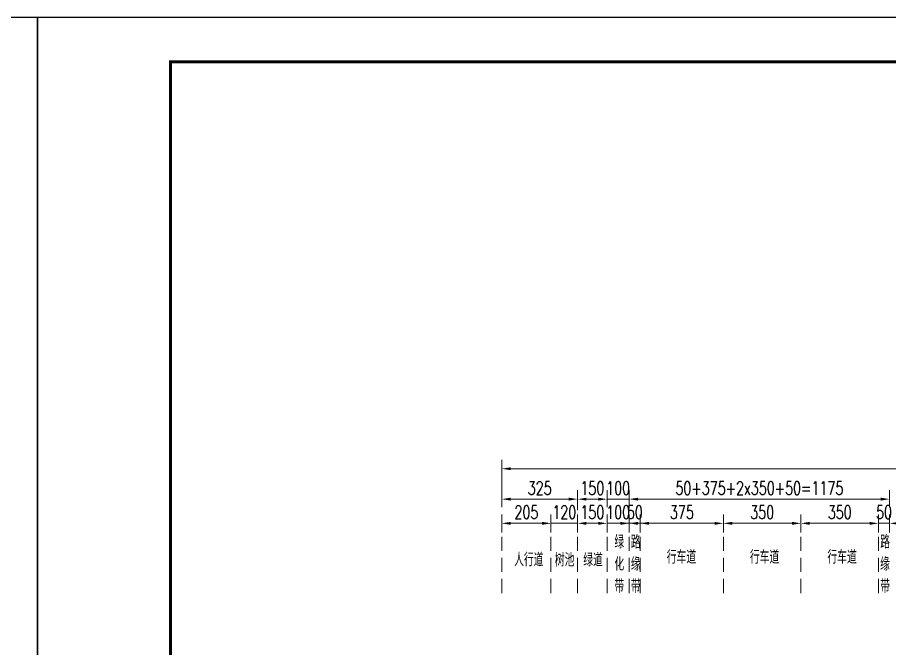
# Model space of a CAD drawing. Extents: x -1568 to -728, y -1287 to -990.
# Drawn here: x -1152.7 to -955.9, y -1132.3 to -989.8 of the extents above; entities that cross this region are included whole.
import ezdxf

# ---------------------------------------------------------------- set-up
doc = ezdxf.new("R2010")
doc.units = 0
doc.header["$LTSCALE"] = 5
doc.linetypes.add('DASHED', pattern=[19.05, 12.7, -6.35])
doc.layers.get('0').update_dxf_attribs({"linetype": 'CONTINUOUS'})
doc.layers.get('Defpoints').update_dxf_attribs({"linetype": 'CONTINUOUS'})
doc.layers.add('图框', color=7, linetype='CONTINUOUS')
doc.layers.add('文字', color=7, linetype='CONTINUOUS')
doc.layers.add('标注', color=4, linetype='CONTINUOUS', lineweight=15)
doc.styles.get("Standard").update_dxf_attribs({"font": 'simplex1.shx', "width": 0.7, "bigfont": 'hztxt.shx'})
doc.dimstyles.new('比例1：200', dxfattribs={"dimtxt": 3, "dimasz": 2, "dimexe": 2, "dimexo": 1, "dimgap": 1, "dimtad": 1, "dimlfac": 20, "dimzin": 13, "dimdsep": 46, "dimtxsty": 'Standard', "dimcen": -0.09, "dimclrd": 256, "dimclre": 256, "dimclrt": 7, "dimaunit": 1, "dimadec": 0, "dimazin": 2, "dimtfac": 0.0005, "dimtix": 1, "dimtmove": 2, "dimatfit": 3, "dimfxl": 0, "dimtolj": 1, "dimtzin": 13, "dimlwd": -1, "dimlwe": -1, "dimarcsym": 0})

# ---------------------------------------------------------------- blocks, each defined once
blk = doc.blocks.new('*D12')
at = {"layer": 'Defpoints', "color": 0}
for p in [(-818.44, -1091.73), (-1043.43, -1098.6), (-818.44, -1098.83)]:
    blk.add_point(p, dxfattribs=at)
at = {"layer": '标注'}
for p, q in [((-1043.43, -1097.6), (-1043.43, -1089.73)), ((-818.44, -1097.73), (-818.44, -1089.73)), ((-1041.43, -1091.73), (-820.44, -1091.73))]:
    blk.add_line(p, q, dxfattribs=at)
for points in [[(-1041.43, -1091.4), (-1041.43, -1092.06), (-1043.43, -1091.73)], [(-820.44, -1091.4), (-820.44, -1092.06), (-818.44, -1091.73)]]:
    blk.add_solid(points, dxfattribs=at)
at = {"layer": '标注', "color": 7, "insert": (-930.94, -1089.23), "char_height": 3, "attachment_point": 5}
blk.add_mtext('\\A1;道路总宽45m', dxfattribs=at)
blk = doc.blocks.new('*D28')
at = {"layer": 'Defpoints', "color": 0}
for p in [(-1014.68, -1098.6), (-1019.68, -1101.42), (-1014.68, -1101.42)]:
    blk.add_point(p, dxfattribs=at)
at = {"layer": '标注'}
for p, q in [((-1019.68, -1100.42), (-1019.68, -1096.6)), ((-1014.68, -1100.42), (-1014.68, -1096.6)), ((-1021.68, -1098.6), (-1023.68, -1098.6)), ((-1019.68, -1098.6), (-1014.68, -1098.6)), ((-1012.68, -1098.6), (-1010.68, -1098.6))]:
    blk.add_line(p, q, dxfattribs=at)
for points in [[(-1021.68, -1098.27), (-1021.68, -1098.93), (-1019.68, -1098.6)], [(-1012.68, -1098.27), (-1012.68, -1098.93), (-1014.68, -1098.6)]]:
    blk.add_solid(points, dxfattribs=at)
at = {"layer": '标注', "color": 7, "insert": (-1017.18, -1096.1), "char_height": 3, "attachment_point": 5}
blk.add_mtext('\\A1;100', dxfattribs=at)
blk = doc.blocks.new('*D37')
at = {"layer": 'Defpoints', "color": 0}
for p in [(-1026.33, -1098.6), (-1043.43, -1101.42), (-1026.33, -1102.06)]:
    blk.add_point(p, dxfattribs=at)
at = {"layer": '标注'}
for p, q in [((-1043.43, -1100.42), (-1043.43, -1096.6)), ((-1026.33, -1101.06), (-1026.33, -1096.6)), ((-1041.43, -1098.6), (-1028.33, -1098.6))]:
    blk.add_line(p, q, dxfattribs=at)
for points in [[(-1041.43, -1098.27), (-1041.43, -1098.93), (-1043.43, -1098.6)], [(-1028.33, -1098.27), (-1028.33, -1098.93), (-1026.33, -1098.6)]]:
    blk.add_solid(points, dxfattribs=at)
at = {"layer": '标注', "color": 7, "insert": (-1034.88, -1096.1), "char_height": 3, "attachment_point": 5}
blk.add_mtext('\\A1;325', dxfattribs=at)
blk = doc.blocks.new('*D36')
at = {"layer": 'Defpoints', "color": 0}
for p in [(-1019.68, -1098.6), (-1019.68, -1101.42), (-1026.33, -1102.06)]:
    blk.add_point(p, dxfattribs=at)
at = {"layer": '标注'}
for p, q in [((-1026.33, -1101.06), (-1026.33, -1096.6)), ((-1019.68, -1100.42), (-1019.68, -1096.6)), ((-1024.33, -1098.6), (-1021.68, -1098.6))]:
    blk.add_line(p, q, dxfattribs=at)
for points in [[(-1024.33, -1098.27), (-1024.33, -1098.93), (-1026.33, -1098.6)], [(-1021.68, -1098.27), (-1021.68, -1098.93), (-1019.68, -1098.6)]]:
    blk.add_solid(points, dxfattribs=at)
at = {"layer": '标注', "color": 7, "insert": (-1023.01, -1096.1), "char_height": 3, "attachment_point": 5}
blk.add_mtext('\\A1;150', dxfattribs=at)
blk = doc.blocks.new('*D51')
at = {"layer": 'Defpoints', "color": 0}
for p in [(-955.93, -1098.6), (-1014.68, -1101.42), (-955.93, -1101.42)]:
    blk.add_point(p, dxfattribs=at)
at = {"layer": '标注'}
for p, q in [((-1014.68, -1100.42), (-1014.68, -1096.6)), ((-955.93, -1100.42), (-955.93, -1096.6)), ((-1012.68, -1098.6), (-957.93, -1098.6))]:
    blk.add_line(p, q, dxfattribs=at)
for points in [[(-1012.68, -1098.27), (-1012.68, -1098.93), (-1014.68, -1098.6)], [(-957.93, -1098.27), (-957.93, -1098.93), (-955.93, -1098.6)]]:
    blk.add_solid(points, dxfattribs=at)
at = {"layer": '标注', "color": 7, "insert": (-985.31, -1096.1), "char_height": 3, "attachment_point": 5}
blk.add_mtext('\\A1;50+375+2x350+50=1175', dxfattribs=at)
blk = doc.blocks.new('*D106')
at = {"layer": 'Defpoints', "color": 0}
for p in [(-958.43, -1104.06), (-958.43, -1107.1), (-955.93, -1107.1)]:
    blk.add_point(p, dxfattribs=at)
at = {"layer": '标注'}
for p, q in [((-958.43, -1106.1), (-958.43, -1102.06)), ((-955.93, -1106.1), (-955.93, -1102.06)), ((-960.43, -1104.06), (-962.43, -1104.06)), ((-955.93, -1104.06), (-958.43, -1104.06)), ((-953.93, -1104.06), (-951.93, -1104.06))]:
    blk.add_line(p, q, dxfattribs=at)
for points in [[(-960.43, -1103.73), (-960.43, -1104.4), (-958.43, -1104.06)], [(-953.93, -1103.73), (-953.93, -1104.4), (-955.93, -1104.06)]]:
    blk.add_solid(points, dxfattribs=at)
at = {"layer": '标注', "color": 7, "insert": (-957.18, -1101.56), "char_height": 3, "attachment_point": 5}
blk.add_mtext('\\A1;50', dxfattribs=at)
blk = doc.blocks.new('*D107')
at = {"layer": 'Defpoints', "color": 0}
for p in [(-958.43, -1104.06), (-975.93, -1107.1), (-958.43, -1107.1)]:
    blk.add_point(p, dxfattribs=at)
at = {"layer": '标注'}
for p, q in [((-975.93, -1106.1), (-975.93, -1102.06)), ((-958.43, -1106.1), (-958.43, -1102.06)), ((-973.93, -1104.06), (-960.43, -1104.06))]:
    blk.add_line(p, q, dxfattribs=at)
for points in [[(-973.93, -1103.73), (-973.93, -1104.4), (-975.93, -1104.06)], [(-960.43, -1103.73), (-960.43, -1104.4), (-958.43, -1104.06)]]:
    blk.add_solid(points, dxfattribs=at)
at = {"layer": '标注', "color": 7, "insert": (-967.18, -1101.56), "char_height": 3, "attachment_point": 5}
blk.add_mtext('\\A1;350', dxfattribs=at)
blk = doc.blocks.new('*D108')
at = {"layer": 'Defpoints', "color": 0}
for p in [(-975.93, -1104.06), (-993.43, -1107.1), (-975.93, -1107.1)]:
    blk.add_point(p, dxfattribs=at)
at = {"layer": '标注'}
for p, q in [((-993.43, -1106.1), (-993.43, -1102.06)), ((-975.93, -1106.1), (-975.93, -1102.06)), ((-991.43, -1104.06), (-977.93, -1104.06))]:
    blk.add_line(p, q, dxfattribs=at)
for points in [[(-991.43, -1103.73), (-991.43, -1104.4), (-993.43, -1104.06)], [(-977.93, -1103.73), (-977.93, -1104.4), (-975.93, -1104.06)]]:
    blk.add_solid(points, dxfattribs=at)
at = {"layer": '标注', "color": 7, "insert": (-984.68, -1101.56), "char_height": 3, "attachment_point": 5}
blk.add_mtext('\\A1;350', dxfattribs=at)
blk = doc.blocks.new('*D109')
at = {"layer": 'Defpoints', "color": 0}
for p in [(-993.43, -1104.06), (-1012.18, -1107.1), (-993.43, -1107.1)]:
    blk.add_point(p, dxfattribs=at)
at = {"layer": '标注'}
for p, q in [((-1012.18, -1106.1), (-1012.18, -1102.06)), ((-993.43, -1106.1), (-993.43, -1102.06)), ((-1010.18, -1104.06), (-995.43, -1104.06))]:
    blk.add_line(p, q, dxfattribs=at)
for points in [[(-1010.18, -1103.73), (-1010.18, -1104.4), (-1012.18, -1104.06)], [(-995.43, -1103.73), (-995.43, -1104.4), (-993.43, -1104.06)]]:
    blk.add_solid(points, dxfattribs=at)
at = {"layer": '标注', "color": 7, "insert": (-1002.81, -1101.56), "char_height": 3, "attachment_point": 5}
blk.add_mtext('\\A1;375', dxfattribs=at)
blk = doc.blocks.new('*D110')
at = {"layer": 'Defpoints', "color": 0}
for p in [(-1019.68, -1104.06), (-1026.33, -1107.1), (-1019.68, -1107.1)]:
    blk.add_point(p, dxfattribs=at)
at = {"layer": '标注'}
for p, q in [((-1026.33, -1106.1), (-1026.33, -1102.06)), ((-1019.68, -1106.1), (-1019.68, -1102.06)), ((-1024.33, -1104.06), (-1021.68, -1104.06))]:
    blk.add_line(p, q, dxfattribs=at)
for points in [[(-1024.33, -1103.73), (-1024.33, -1104.4), (-1026.33, -1104.06)], [(-1021.68, -1103.73), (-1021.68, -1104.4), (-1019.68, -1104.06)]]:
    blk.add_solid(points, dxfattribs=at)
at = {"layer": '标注', "color": 7, "insert": (-1023.01, -1101.56), "char_height": 3, "attachment_point": 5}
blk.add_mtext('\\A1;150', dxfattribs=at)
blk = doc.blocks.new('*D111')
at = {"layer": 'Defpoints', "color": 0}
for p in [(-1026.33, -1104.06), (-1032.33, -1107.1), (-1026.33, -1107.1)]:
    blk.add_point(p, dxfattribs=at)
at = {"layer": '标注'}
for p, q in [((-1032.33, -1106.1), (-1032.33, -1102.06)), ((-1026.33, -1106.1), (-1026.33, -1102.06)), ((-1034.33, -1104.06), (-1036.33, -1104.06)), ((-1032.33, -1104.06), (-1026.33, -1104.06)), ((-1024.33, -1104.06), (-1022.33, -1104.06))]:
    blk.add_line(p, q, dxfattribs=at)
for points in [[(-1034.33, -1103.73), (-1034.33, -1104.4), (-1032.33, -1104.06)], [(-1024.33, -1103.73), (-1024.33, -1104.4), (-1026.33, -1104.06)]]:
    blk.add_solid(points, dxfattribs=at)
at = {"layer": '标注', "color": 7, "insert": (-1029.33, -1101.56), "char_height": 3, "attachment_point": 5}
blk.add_mtext('\\A1;120', dxfattribs=at)
blk = doc.blocks.new('*D112')
at = {"layer": 'Defpoints', "color": 0}
for p in [(-1032.33, -1104.06), (-1043.43, -1107.1), (-1032.33, -1107.1)]:
    blk.add_point(p, dxfattribs=at)
at = {"layer": '标注'}
for p, q in [((-1043.43, -1106.1), (-1043.43, -1102.06)), ((-1032.33, -1106.1), (-1032.33, -1102.06)), ((-1041.43, -1104.06), (-1034.33, -1104.06))]:
    blk.add_line(p, q, dxfattribs=at)
for points in [[(-1041.43, -1103.73), (-1041.43, -1104.4), (-1043.43, -1104.06)], [(-1034.33, -1103.73), (-1034.33, -1104.4), (-1032.33, -1104.06)]]:
    blk.add_solid(points, dxfattribs=at)
at = {"layer": '标注', "color": 7, "insert": (-1037.88, -1101.56), "char_height": 3, "attachment_point": 5}
blk.add_mtext('\\A1;205', dxfattribs=at)
blk = doc.blocks.new('*D113')
at = {"layer": 'Defpoints', "color": 0}
for p in [(-1014.68, -1104.06), (-1014.68, -1107.1), (-1012.18, -1107.1)]:
    blk.add_point(p, dxfattribs=at)
at = {"layer": '标注'}
for p, q in [((-1014.68, -1106.1), (-1014.68, -1102.06)), ((-1012.18, -1106.1), (-1012.18, -1102.06)), ((-1016.68, -1104.06), (-1018.68, -1104.06)), ((-1012.18, -1104.06), (-1014.68, -1104.06)), ((-1010.18, -1104.06), (-1008.18, -1104.06))]:
    blk.add_line(p, q, dxfattribs=at)
for points in [[(-1016.68, -1103.73), (-1016.68, -1104.4), (-1014.68, -1104.06)], [(-1010.18, -1103.73), (-1010.18, -1104.4), (-1012.18, -1104.06)]]:
    blk.add_solid(points, dxfattribs=at)
at = {"layer": '标注', "color": 7, "insert": (-1013.43, -1101.56), "char_height": 3, "attachment_point": 5}
blk.add_mtext('\\A1;50', dxfattribs=at)
blk = doc.blocks.new('*D114')
at = {"layer": 'Defpoints', "color": 0}
for p in [(-1014.68, -1104.06), (-1019.68, -1106.88), (-1014.68, -1106.88)]:
    blk.add_point(p, dxfattribs=at)
at = {"layer": '标注'}
for p, q in [((-1019.68, -1105.88), (-1019.68, -1102.06)), ((-1014.68, -1105.88), (-1014.68, -1102.06)), ((-1021.68, -1104.06), (-1023.68, -1104.06)), ((-1019.68, -1104.06), (-1014.68, -1104.06)), ((-1012.68, -1104.06), (-1010.68, -1104.06))]:
    blk.add_line(p, q, dxfattribs=at)
for points in [[(-1021.68, -1103.73), (-1021.68, -1104.4), (-1019.68, -1104.06)], [(-1012.68, -1103.73), (-1012.68, -1104.4), (-1014.68, -1104.06)]]:
    blk.add_solid(points, dxfattribs=at)
at = {"layer": '标注', "color": 7, "insert": (-1017.18, -1101.56), "char_height": 3, "attachment_point": 5}
blk.add_mtext('\\A1;100', dxfattribs=at)

msp = doc.modelspace()

# ---------------------------------------------------------------- linework, layer by layer
for points in [[(-1148.20035, -1286.82642), (-1148.20035, -989.82642), (-1568.20035, -989.82642), (-1568.20035, -1286.82642)], [(-1148.20035, -1286.82642), (-1148.20035, -989.82642), (-1568.20035, -989.82642), (-1568.20035, -1286.82642)], [(-728.20035, -1286.82642), (-728.20035, -989.82642), (-1148.20035, -989.82642), (-1148.20035, -1286.82642)], [(-728.20035, -1286.82642), (-728.20035, -989.82642), (-1148.20035, -989.82642), (-1148.20035, -1286.82642)]]:
    msp.add_lwpolyline(points, close=True)
at = {"layer": '图框', "const_width": 0.7}
msp.add_lwpolyline([(-738.20035, -999.82642), (-1118.20035, -999.82642), (-1118.20035, -1276.82642), (-738.20035, -1276.82642), (-738.20035, -999.82642)], dxfattribs=at)
at = {"layer": '标注', "linetype": 'DASHED', "ltscale": 0.05}
for p, q in [((-1043.43411, -1107.10126), (-1043.43411, -1120.40278)), ((-1032.33069, -1107.10126), (-1032.33069, -1120.40278)), ((-1026.33069, -1107.10126), (-1026.33069, -1120.40278)), ((-1019.68411, -1107.10126), (-1019.68411, -1120.40278)), ((-1014.68411, -1107.10126), (-1014.68411, -1120.40278)), ((-1012.18411, -1107.10126), (-1012.18411, -1120.40278)), ((-993.43411, -1107.10126), (-993.43411, -1120.40278)), ((-975.93411, -1107.10126), (-975.93411, -1120.40278)), ((-958.43411, -1107.10126), (-958.43411, -1120.40278))]:
    msp.add_line(p, q, dxfattribs=at)

# ---------------------------------------------------------------- texts
at = {"layer": '文字', "width": 0.7}
for s, p in [('行车道', (-1006.20174, -1113.18146)), ('行车道', (-987.45174, -1113.18146)), ('行车道', (-969.95174, -1113.18146)), ('人行道', (-1040.64511, -1113.75202)), ('树池', (-1031.45671, -1113.81583)), ('绿道', (-1025.04232, -1113.81583))]:
    msp.add_text(s, height=3, dxfattribs=at).set_placement(p)
at = {"layer": '文字', "char_height": 3, "width": 2.4693725, "attachment_point": 1}
for s, insert in [('绿化带', (-1018.02096, -1106.75756)), ('路缘带', (-1014.30562, -1106.75756)), ('路缘带', (-958.05562, -1106.75756))]:
    msp.add_mtext(s, dxfattribs=dict(at, insert=insert))

# ---------------------------------------------------------------- dimensions: what is measured, and where the dimension line sits
at = {"layer": '标注'}
for base, p1, p2, text, picture, middle in [((-818.4424, -1091.72909), (-1043.43411, -1098.60031), (-818.4424, -1098.83384), '道路总宽45m', '*D12', (-930.93825, -1089.22909)), ((-1026.33069, -1098.60031), (-1043.43411, -1101.41517), (-1026.33069, -1102.0633), '325', '*D37', (-1034.8824, -1096.10031)), ((-1019.68411, -1098.60031), (-1026.33069, -1102.0633), (-1019.68411, -1101.41517), '150', '*D36', (-1023.0074, -1096.10031)), ((-1032.33069, -1104.0633), (-1043.43411, -1107.10126), (-1032.33069, -1107.10126), '205', '*D112', (-1037.8824, -1101.5633)), ((-1019.68411, -1104.0633), (-1026.33069, -1107.10126), (-1019.68411, -1107.10126), '150', '*D110', (-1023.0074, -1101.5633))]:
    dim = msp.add_linear_dim(base=base, p1=p1, p2=p2, text=text, dimstyle='比例1：200', override={"dimtxsty": 'Standard'}, dxfattribs=at)
    dim.commit()
    dim.dimension.update_dxf_attribs({"geometry": picture, "text_midpoint": middle})
for base, p1, p2, picture, middle in [((-1014.68411, -1098.60031), (-1019.68411, -1101.41517), (-1014.68411, -1101.41517), '*D28', (-1017.18411, -1096.10031)), ((-1026.33069, -1104.0633), (-1032.33069, -1107.10126), (-1026.33069, -1107.10126), '*D111', (-1029.33069, -1101.5633)), ((-1014.68411, -1104.0633), (-1019.68411, -1106.87817), (-1014.68411, -1106.87817), '*D114', (-1017.18411, -1101.5633)), ((-1014.68411, -1104.0633), (-1012.18411, -1107.10126), (-1014.68411, -1107.10126), '*D113', (-1013.43411, -1101.5633)), ((-958.43411, -1104.0633), (-955.93411, -1107.10126), (-958.43411, -1107.10126), '*D106', (-957.18411, -1101.5633))]:
    dim = msp.add_linear_dim(base=base, p1=p1, p2=p2, dimstyle='比例1：200', override={"dimtxsty": 'Standard'}, dxfattribs=at)
    dim.commit()
    dim.dimension.update_dxf_attribs({"geometry": picture, "text_midpoint": middle})
dim = msp.add_linear_dim(base=(-955.93411, -1098.60031), p1=(-1014.68411, -1101.41517), p2=(-955.93411, -1101.41517), angle=180, text='50+375+2x350+50=1175', dimstyle='比例1：200', override={"dimtxsty": 'Standard'}, dxfattribs=at)
dim.commit()
dim.dimension.update_dxf_attribs({"geometry": '*D51', "text_midpoint": (-985.30911, -1096.10031)})
for base, p1, p2, picture, middle in [((-993.43411, -1104.0633), (-1012.18411, -1107.10126), (-993.43411, -1107.10126), '*D109', (-1002.80911, -1101.5633)), ((-975.93411, -1104.0633), (-993.43411, -1107.10126), (-975.93411, -1107.10126), '*D108', (-984.68411, -1101.5633)), ((-958.43411, -1104.0633), (-975.93411, -1107.10126), (-958.43411, -1107.10126), '*D107', (-967.18411, -1101.5633))]:
    dim = msp.add_linear_dim(base=base, p1=p1, p2=p2, angle=180, dimstyle='比例1：200', override={"dimtxsty": 'Standard'}, dxfattribs=at)
    dim.commit()
    dim.dimension.update_dxf_attribs({"geometry": picture, "text_midpoint": middle})

doc.saveas('drawing.dxf')
